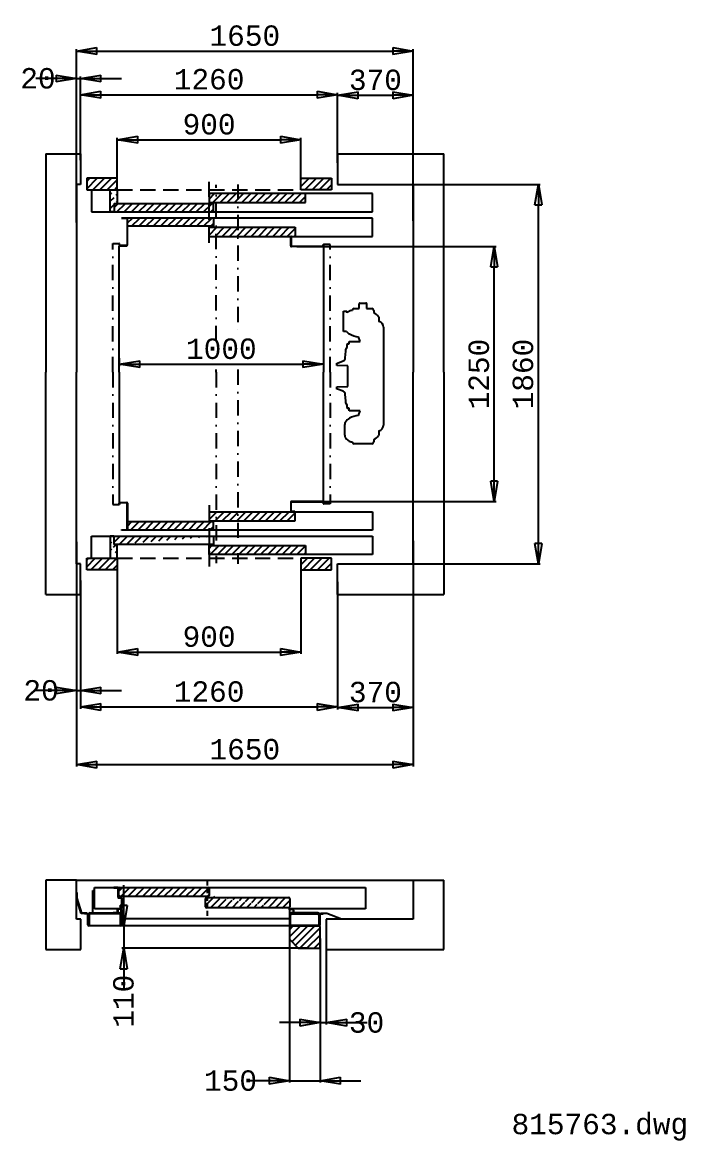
# Model space of a CAD drawing. Extents: x 66121 to 89453, y -8534 to 10021.
# Drawn here: x 86031 to 89281, y -8534 to -3052 of the extents above; entities that cross this region are included whole.
import ezdxf

# ---------------------------------------------------------------- set-up
doc = ezdxf.new("R2010")
doc.units = 0
doc.header["$LTSCALE"] = 50
doc.header["$MEASUREMENT"] = 0
doc.linetypes.add('DASHDOT', pattern=[1, 0.5, -0.25, 0, -0.25])
doc.linetypes.add('DASHED', pattern=[0.75, 0.5, -0.25])
doc.layers.get('0').update_dxf_attribs({"linetype": 'CONTINUOUS'})
doc.layers.get('Defpoints').update_dxf_attribs({"linetype": 'CONTINUOUS'})
for name, color, linetype in [('CONT_35', 250, 'CONTINUOUS'), ('CONT_70', 5, 'CONTINUOUS'), ('DASH_35', 30, 'DASHED'), ('DASHD_35', 40, 'DASHDOT'), ('DIM_MM', 7, 'CONTINUOUS'), ('HATCH_35', 6, 'CONTINUOUS'), ('TEXT_50', 7, 'CONTINUOUS')]:
    doc.layers.add(name, color=color, linetype=linetype)
doc.styles.get("Standard").update_dxf_attribs({"font": 'monotxt'})
doc.dimstyles.get("Standard").update_dxf_attribs({"dimscale": 50, "dimtxt": 2, "dimasz": 2, "dimexe": 0.18, "dimexo": 0, "dimgap": 0.5, "dimtad": 1, "dimdec": 0, "dimrnd": 1, "dimzin": 0, "dimdsep": 46, "dimtxsty": 'Standard', "dimblk": 'CLOSED', "dimcen": 0.09, "dimadec": 0, "dimazin": 0, "dimtfac": 1, "dimtdec": 0, "dimtmove": 2, "dimatfit": 0, "dimldrblk": 'CLOSED', "dimfxl": 1, "dimtolj": 1, "dimtzin": 0, "dimarcsym": 0})
pattern_1 = [(45, (78197.17, -58240.404), (-17.67767, 17.67767), [])]
pattern_2 = [(45, (78147.17, -58220.404), (-17.67767, 17.67767), [])]
pattern_3 = [(45, (78197.17, -58220.404), (-17.67767, 17.67767), [])]
pattern_4 = [(45, (78147.17, -58240.404), (-17.67767, 17.67767), [])]

# ---------------------------------------------------------------- blocks, each defined once
blk = doc.blocks.new('_Closed')
at = {"color": 0, "linetype": 'Continuous', "lineweight": -2}
for p, q in [((-1, 0.167), (0, 0)), ((-1, 0.167), (-1, -0.167)), ((0, 0), (-1, -0.167)), ((0, 0), (-1, 0))]:
    blk.add_line(p, q, dxfattribs=at)
blk = doc.blocks.new('*D109')
at = {"layer": 'Defpoints', "color": 0, "transparency": 16777216}
for p in [(87945.9, -3409.9), (87575.9, -3740.7), (87945.9, -3846.4)]:
    blk.add_point(p, dxfattribs=at)
at = {"layer": 'DIM_MM', "color": 0, "lineweight": -2, "transparency": 16777216}
for p, q in [((87575.9, -3740.7), (87575.9, -3400.9)), ((87675.9, -3409.9), (87845.9, -3409.9)), ((87945.9, -3846.4), (87945.9, -3400.9))]:
    blk.add_line(p, q, dxfattribs=at)
at = {"layer": 'DIM_MM', "color": 0, "lineweight": -2, "transparency": 16777216, "xscale": 100, "yscale": 100, "zscale": 100, "rotation": 180}
blk.add_blockref('_Closed', (87575.9, -3409.9), dxfattribs=at)
at = {"layer": 'DIM_MM', "color": 0, "lineweight": -2, "transparency": 16777216, "xscale": 100, "yscale": 100, "zscale": 100}
blk.add_blockref('_Closed', (87945.9, -3409.9), dxfattribs=at)
at = {"layer": 'DIM_MM', "color": 0, "transparency": 16777216, "insert": (87760.9, -3334.9), "char_height": 100, "attachment_point": 5}
blk.add_mtext('\\A1;370', dxfattribs=at)
blk = doc.blocks.new('*D110')
at = {"layer": 'Defpoints', "color": 0, "transparency": 16777216}
for p in [(87945.9, -5594.3), (87575.9, -5794.7), (87945.9, -6410.7)]:
    blk.add_point(p, dxfattribs=at)
at = {"layer": 'DIM_MM', "color": 0, "lineweight": -2, "transparency": 16777216}
for p, q in [((87945.9, -5594.3), (87945.9, -6419.7)), ((87575.9, -5794.7), (87575.9, -6419.7)), ((87675.9, -6410.7), (87845.9, -6410.7))]:
    blk.add_line(p, q, dxfattribs=at)
at = {"layer": 'DIM_MM', "color": 0, "lineweight": -2, "transparency": 16777216, "xscale": 100, "yscale": 100, "zscale": 100, "rotation": 180}
blk.add_blockref('_Closed', (87575.9, -6410.7), dxfattribs=at)
at = {"layer": 'DIM_MM', "color": 0, "lineweight": -2, "transparency": 16777216, "xscale": 100, "yscale": 100, "zscale": 100}
blk.add_blockref('_Closed', (87945.9, -6410.7), dxfattribs=at)
at = {"layer": 'DIM_MM', "color": 0, "transparency": 16777216, "insert": (87760.9, -6335.7), "char_height": 100, "attachment_point": 5}
blk.add_mtext('\\A1;370', dxfattribs=at)
blk = doc.blocks.new('*D111')
at = {"layer": 'Defpoints', "color": 0, "transparency": 16777216}
for p in [(87726.4, -3846.4), (88559.6, -3846.4), (87792.3, -5706.4)]:
    blk.add_point(p, dxfattribs=at)
at = {"layer": 'DIM_MM', "color": 0, "lineweight": -2, "transparency": 16777216}
for p, q in [((87726.4, -3846.4), (88568.6, -3846.4)), ((88559.6, -5606.4), (88559.6, -3946.4)), ((87792.3, -5706.4), (88568.6, -5706.4))]:
    blk.add_line(p, q, dxfattribs=at)
at = {"layer": 'DIM_MM', "color": 0, "lineweight": -2, "transparency": 16777216, "xscale": 100, "yscale": 100, "zscale": 100}
for p, rotation in [((88559.6, -3846.4), 90), ((88559.6, -5706.4), 270)]:
    blk.add_blockref('_Closed', p, dxfattribs=dict(at, rotation=rotation))
at = {"layer": 'DIM_MM', "color": 0, "transparency": 16777216, "insert": (88484.6, -4776.4), "char_height": 100, "attachment_point": 5, "rotation": 90}
blk.add_mtext('\\A1;1860', dxfattribs=at)
blk = doc.blocks.new('*D112')
at = {"layer": 'Defpoints', "color": 0, "transparency": 16777216}
for p in [(87375.6, -4151.4), (88343.2, -4151.4), (87396.1, -5401.4)]:
    blk.add_point(p, dxfattribs=at)
at = {"layer": 'DIM_MM', "color": 0, "lineweight": -2, "transparency": 16777216}
for p, q in [((87375.6, -4151.4), (88352.2, -4151.4)), ((88343.2, -5301.4), (88343.2, -4251.4)), ((87396.1, -5401.4), (88352.2, -5401.4))]:
    blk.add_line(p, q, dxfattribs=at)
at = {"layer": 'DIM_MM', "color": 0, "lineweight": -2, "transparency": 16777216, "xscale": 100, "yscale": 100, "zscale": 100}
for p, rotation in [((88343.2, -4151.4), 90), ((88343.2, -5401.4), 270)]:
    blk.add_blockref('_Closed', p, dxfattribs=dict(at, rotation=rotation))
at = {"layer": 'DIM_MM', "color": 0, "transparency": 16777216, "insert": (88268.2, -4776.4), "char_height": 100, "attachment_point": 5, "rotation": 90}
blk.add_mtext('\\A1;1250', dxfattribs=at)
blk = doc.blocks.new('*D113')
at = {"layer": 'Defpoints', "color": 0, "transparency": 16777216}
for p in [(86295.9, -5599), (87945.9, -5594.3), (87945.9, -6690.8)]:
    blk.add_point(p, dxfattribs=at)
at = {"layer": 'DIM_MM', "color": 0, "lineweight": -2, "transparency": 16777216}
for p, q in [((86295.9, -5599), (86295.9, -6699.8)), ((87945.9, -5594.3), (87945.9, -6699.8)), ((86395.9, -6690.8), (87845.9, -6690.8))]:
    blk.add_line(p, q, dxfattribs=at)
at = {"layer": 'DIM_MM', "color": 0, "lineweight": -2, "transparency": 16777216, "xscale": 100, "yscale": 100, "zscale": 100, "rotation": 180}
blk.add_blockref('_Closed', (86295.9, -6690.8), dxfattribs=at)
at = {"layer": 'DIM_MM', "color": 0, "lineweight": -2, "transparency": 16777216, "xscale": 100, "yscale": 100, "zscale": 100}
blk.add_blockref('_Closed', (87945.9, -6690.8), dxfattribs=at)
at = {"layer": 'DIM_MM', "color": 0, "transparency": 16777216, "insert": (87120.9, -6615.8), "char_height": 100, "attachment_point": 5}
blk.add_mtext('\\A1;1650', dxfattribs=at)
blk = doc.blocks.new('*D114')
at = {"layer": 'Defpoints', "color": 0, "transparency": 16777216}
for p in [(87945.9, -3193), (86295.9, -4033.5), (87945.9, -4024.9)]:
    blk.add_point(p, dxfattribs=at)
at = {"layer": 'DIM_MM', "color": 0, "lineweight": -2, "transparency": 16777216}
for p, q in [((86295.9, -4033.5), (86295.9, -3184)), ((86395.9, -3193), (87845.9, -3193)), ((87945.9, -4024.9), (87945.9, -3184))]:
    blk.add_line(p, q, dxfattribs=at)
at = {"layer": 'DIM_MM', "color": 0, "lineweight": -2, "transparency": 16777216, "xscale": 100, "yscale": 100, "zscale": 100, "rotation": 180}
blk.add_blockref('_Closed', (86295.9, -3193), dxfattribs=at)
at = {"layer": 'DIM_MM', "color": 0, "lineweight": -2, "transparency": 16777216, "xscale": 100, "yscale": 100, "zscale": 100}
blk.add_blockref('_Closed', (87945.9, -3193), dxfattribs=at)
at = {"layer": 'DIM_MM', "color": 0, "transparency": 16777216, "insert": (87120.9, -3118), "char_height": 100, "attachment_point": 5}
blk.add_mtext('\\A1;1650', dxfattribs=at)
blk = doc.blocks.new('*D193')
at = {"layer": 'Defpoints', "color": 0, "transparency": 16777216}
for p in [(87339.9, -7521.9), (87490.1, -7543.2), (87490.1, -8240.1)]:
    blk.add_point(p, dxfattribs=at)
at = {"layer": 'DIM_MM', "color": 0, "lineweight": -2, "transparency": 16777216}
for p, q in [((87339.9, -7521.9), (87339.9, -8249.1)), ((87490.1, -7543.2), (87490.1, -8249.1)), ((87239.9, -8240.1), (87139.9, -8240.1)), ((87339.9, -8240.1), (87490.1, -8240.1)), ((87590.1, -8240.1), (87690.1, -8240.1))]:
    blk.add_line(p, q, dxfattribs=at)
at = {"layer": 'DIM_MM', "color": 0, "lineweight": -2, "transparency": 16777216, "xscale": 100, "yscale": 100, "zscale": 100}
blk.add_blockref('_Closed', (87339.9, -8240.1), dxfattribs=at)
at = {"layer": 'DIM_MM', "color": 0, "lineweight": -2, "transparency": 16777216, "xscale": 100, "yscale": 100, "zscale": 100, "rotation": 180}
blk.add_blockref('_Closed', (87490.1, -8240.1), dxfattribs=at)
at = {"layer": 'DIM_MM', "color": 0, "transparency": 16777216, "insert": (87050.8, -8240.1), "char_height": 100, "attachment_point": 5}
blk.add_mtext('\\A1;150', dxfattribs=at)
blk = doc.blocks.new('*D115')
at = {"layer": 'Defpoints', "color": 0, "transparency": 16777216}
for p in [(87490.1, -7571.6), (87520.3, -7566), (87520.3, -7955.3)]:
    blk.add_point(p, dxfattribs=at)
at = {"layer": 'DIM_MM', "color": 0, "lineweight": -2, "transparency": 16777216}
for p, q in [((87490.1, -7571.6), (87490.1, -7964.3)), ((87520.3, -7566), (87520.3, -7964.3)), ((87390.1, -7955.3), (87290.1, -7955.3)), ((87490.1, -7955.3), (87520.3, -7955.3)), ((87620.3, -7955.3), (87720.3, -7955.3))]:
    blk.add_line(p, q, dxfattribs=at)
at = {"layer": 'DIM_MM', "color": 0, "lineweight": -2, "transparency": 16777216, "xscale": 100, "yscale": 100, "zscale": 100}
blk.add_blockref('_Closed', (87490.1, -7955.3), dxfattribs=at)
at = {"layer": 'DIM_MM', "color": 0, "lineweight": -2, "transparency": 16777216, "xscale": 100, "yscale": 100, "zscale": 100, "rotation": 180}
blk.add_blockref('_Closed', (87520.3, -7955.3), dxfattribs=at)
at = {"layer": 'DIM_MM', "color": 0, "transparency": 16777216, "insert": (87717.5, -7955.3), "char_height": 100, "attachment_point": 5}
blk.add_mtext('\\A1;30', dxfattribs=at)
blk = doc.blocks.new('*D116')
at = {"layer": 'Defpoints', "color": 0, "transparency": 16777216}
for p in [(87378.7, -7481.1), (86527.3, -7590.9), (87422.7, -7590.9)]:
    blk.add_point(p, dxfattribs=at)
at = {"layer": 'DIM_MM', "color": 0, "lineweight": -2, "transparency": 16777216}
for p, q in [((86527.3, -7381.1), (86527.3, -7281.1)), ((87378.7, -7481.1), (86518.3, -7481.1)), ((86527.3, -7481.1), (86527.3, -7590.9)), ((87422.7, -7590.9), (86518.3, -7590.9)), ((86527.3, -7690.9), (86527.3, -7790.9))]:
    blk.add_line(p, q, dxfattribs=at)
at = {"layer": 'DIM_MM', "color": 0, "lineweight": -2, "transparency": 16777216, "xscale": 100, "yscale": 100, "zscale": 100}
for p, rotation in [((86527.3, -7481.1), 270), ((86527.3, -7590.9), 90)]:
    blk.add_blockref('_Closed', p, dxfattribs=dict(at, rotation=rotation))
at = {"layer": 'DIM_MM', "color": 0, "transparency": 16777216, "insert": (86526.5, -7850.4), "char_height": 100, "attachment_point": 5, "rotation": 90}
blk.add_mtext('\\A1;110', dxfattribs=at)
blk = doc.blocks.new('*D117')
at = {"layer": 'Defpoints', "color": 0, "transparency": 16777216}
for p in [(86315.9, -5788.2), (87575.9, -5814.1), (87575.9, -6408)]:
    blk.add_point(p, dxfattribs=at)
at = {"layer": 'DIM_MM', "color": 0, "lineweight": -2, "transparency": 16777216}
for p, q in [((86315.9, -5788.2), (86315.9, -6417)), ((87575.9, -5814.1), (87575.9, -6417)), ((86415.9, -6408), (87475.9, -6408))]:
    blk.add_line(p, q, dxfattribs=at)
at = {"layer": 'DIM_MM', "color": 0, "lineweight": -2, "transparency": 16777216, "xscale": 100, "yscale": 100, "zscale": 100, "rotation": 180}
blk.add_blockref('_Closed', (86315.9, -6408), dxfattribs=at)
at = {"layer": 'DIM_MM', "color": 0, "lineweight": -2, "transparency": 16777216, "xscale": 100, "yscale": 100, "zscale": 100}
blk.add_blockref('_Closed', (87575.9, -6408), dxfattribs=at)
at = {"layer": 'DIM_MM', "color": 0, "transparency": 16777216, "insert": (86945.9, -6333), "char_height": 100, "attachment_point": 5}
blk.add_mtext('\\A1;1260', dxfattribs=at)
blk = doc.blocks.new('*D118')
at = {"layer": 'Defpoints', "color": 0, "transparency": 16777216}
for p in [(86495.9, -5729.1), (87395.9, -5716.7), (87395.9, -6138.9)]:
    blk.add_point(p, dxfattribs=at)
at = {"layer": 'DIM_MM', "color": 0, "lineweight": -2, "transparency": 16777216}
for p, q in [((86495.9, -5729.1), (86495.9, -6147.9)), ((87395.9, -5716.7), (87395.9, -6147.9)), ((86595.9, -6138.9), (87295.9, -6138.9))]:
    blk.add_line(p, q, dxfattribs=at)
at = {"layer": 'DIM_MM', "color": 0, "lineweight": -2, "transparency": 16777216, "xscale": 100, "yscale": 100, "zscale": 100, "rotation": 180}
blk.add_blockref('_Closed', (86495.9, -6138.9), dxfattribs=at)
at = {"layer": 'DIM_MM', "color": 0, "lineweight": -2, "transparency": 16777216, "xscale": 100, "yscale": 100, "zscale": 100}
blk.add_blockref('_Closed', (87395.9, -6138.9), dxfattribs=at)
at = {"layer": 'DIM_MM', "color": 0, "transparency": 16777216, "insert": (86945.9, -6063.9), "char_height": 100, "attachment_point": 5}
blk.add_mtext('\\A1;900', dxfattribs=at)
blk = doc.blocks.new('*D119')
at = {"layer": 'Defpoints', "color": 0, "transparency": 16777216}
for p in [(86505.9, -4698.5), (87505.9, -4687.5), (87505.9, -4727.9)]:
    blk.add_point(p, dxfattribs=at)
at = {"layer": 'DIM_MM', "color": 0, "lineweight": -2, "transparency": 16777216}
for p, q in [((86505.9, -4698.5), (86505.9, -4736.9)), ((87505.9, -4687.5), (87505.9, -4736.9)), ((86605.9, -4727.9), (87405.9, -4727.9))]:
    blk.add_line(p, q, dxfattribs=at)
at = {"layer": 'DIM_MM', "color": 0, "lineweight": -2, "transparency": 16777216, "xscale": 100, "yscale": 100, "zscale": 100, "rotation": 180}
blk.add_blockref('_Closed', (86505.9, -4727.9), dxfattribs=at)
at = {"layer": 'DIM_MM', "color": 0, "lineweight": -2, "transparency": 16777216, "xscale": 100, "yscale": 100, "zscale": 100}
blk.add_blockref('_Closed', (87505.9, -4727.9), dxfattribs=at)
at = {"layer": 'DIM_MM', "color": 0, "transparency": 16777216, "insert": (87005.9, -4652.9), "char_height": 100, "attachment_point": 5}
blk.add_mtext('\\A1;1000', dxfattribs=at)
blk = doc.blocks.new('*D120')
at = {"layer": 'Defpoints', "color": 0, "transparency": 16777216}
for p in [(87575.9, -3406.8), (86315.9, -3727.7), (87575.9, -3739.5)]:
    blk.add_point(p, dxfattribs=at)
at = {"layer": 'DIM_MM', "color": 0, "lineweight": -2, "transparency": 16777216}
for p, q in [((86315.9, -3727.7), (86315.9, -3397.8)), ((87575.9, -3739.5), (87575.9, -3397.8)), ((86415.9, -3406.8), (87475.9, -3406.8))]:
    blk.add_line(p, q, dxfattribs=at)
at = {"layer": 'DIM_MM', "color": 0, "lineweight": -2, "transparency": 16777216, "xscale": 100, "yscale": 100, "zscale": 100, "rotation": 180}
blk.add_blockref('_Closed', (86315.9, -3406.8), dxfattribs=at)
at = {"layer": 'DIM_MM', "color": 0, "lineweight": -2, "transparency": 16777216, "xscale": 100, "yscale": 100, "zscale": 100}
blk.add_blockref('_Closed', (87575.9, -3406.8), dxfattribs=at)
at = {"layer": 'DIM_MM', "color": 0, "transparency": 16777216, "insert": (86945.9, -3331.8), "char_height": 100, "attachment_point": 5}
blk.add_mtext('\\A1;1260', dxfattribs=at)
blk = doc.blocks.new('*D121')
at = {"layer": 'Defpoints', "color": 0, "transparency": 16777216}
for p in [(87395.9, -3627.5), (86495.9, -3843.9), (87395.9, -3846.9)]:
    blk.add_point(p, dxfattribs=at)
at = {"layer": 'DIM_MM', "color": 0, "lineweight": -2, "transparency": 16777216}
for p, q in [((86495.9, -3843.9), (86495.9, -3618.5)), ((86595.9, -3627.5), (87295.9, -3627.5)), ((87395.9, -3846.9), (87395.9, -3618.5))]:
    blk.add_line(p, q, dxfattribs=at)
at = {"layer": 'DIM_MM', "color": 0, "lineweight": -2, "transparency": 16777216, "xscale": 100, "yscale": 100, "zscale": 100, "rotation": 180}
blk.add_blockref('_Closed', (86495.9, -3627.5), dxfattribs=at)
at = {"layer": 'DIM_MM', "color": 0, "lineweight": -2, "transparency": 16777216, "xscale": 100, "yscale": 100, "zscale": 100}
blk.add_blockref('_Closed', (87395.9, -3627.5), dxfattribs=at)
at = {"layer": 'DIM_MM', "color": 0, "transparency": 16777216, "insert": (86945.9, -3552.5), "char_height": 100, "attachment_point": 5}
blk.add_mtext('\\A1;900', dxfattribs=at)
blk = doc.blocks.new('*D122')
at = {"layer": 'Defpoints', "color": 0, "transparency": 16777216}
for p in [(86295.9, -5706.4), (86315.9, -5856.4), (86315.9, -6327.3)]:
    blk.add_point(p, dxfattribs=at)
at = {"layer": 'DIM_MM', "color": 0, "lineweight": -2, "transparency": 16777216}
for p, q in [((86295.9, -5706.4), (86295.9, -6336.3)), ((86315.9, -5856.4), (86315.9, -6336.3)), ((86195.9, -6327.3), (86095.9, -6327.3)), ((86295.9, -6327.3), (86315.9, -6327.3)), ((86415.9, -6327.3), (86515.9, -6327.3))]:
    blk.add_line(p, q, dxfattribs=at)
at = {"layer": 'DIM_MM', "color": 0, "lineweight": -2, "transparency": 16777216, "xscale": 100, "yscale": 100, "zscale": 100}
blk.add_blockref('_Closed', (86295.9, -6327.3), dxfattribs=at)
at = {"layer": 'DIM_MM', "color": 0, "lineweight": -2, "transparency": 16777216, "xscale": 100, "yscale": 100, "zscale": 100, "rotation": 180}
blk.add_blockref('_Closed', (86315.9, -6327.3), dxfattribs=at)
at = {"layer": 'DIM_MM', "color": 0, "transparency": 16777216, "insert": (86122.1, -6327.3), "char_height": 100, "attachment_point": 5}
blk.add_mtext('\\A1;20', dxfattribs=at)
blk = doc.blocks.new('*D123')
at = {"layer": 'Defpoints', "color": 0, "transparency": 16777216}
for p in [(86315.9, -3327.2), (86315.9, -3696.4), (86295.9, -3846.4)]:
    blk.add_point(p, dxfattribs=at)
at = {"layer": 'DIM_MM', "color": 0, "lineweight": -2, "transparency": 16777216}
for p, q in [((86195.9, -3327.2), (86095.9, -3327.2)), ((86295.9, -3846.4), (86295.9, -3318.2)), ((86295.9, -3327.2), (86315.9, -3327.2)), ((86315.9, -3696.4), (86315.9, -3318.2)), ((86415.9, -3327.2), (86515.9, -3327.2))]:
    blk.add_line(p, q, dxfattribs=at)
at = {"layer": 'DIM_MM', "color": 0, "lineweight": -2, "transparency": 16777216, "xscale": 100, "yscale": 100, "zscale": 100}
blk.add_blockref('_Closed', (86295.9, -3327.2), dxfattribs=at)
at = {"layer": 'DIM_MM', "color": 0, "lineweight": -2, "transparency": 16777216, "xscale": 100, "yscale": 100, "zscale": 100, "rotation": 180}
blk.add_blockref('_Closed', (86315.9, -3327.2), dxfattribs=at)
at = {"layer": 'DIM_MM', "color": 0, "transparency": 16777216, "insert": (86107.1, -3327.2), "char_height": 100, "attachment_point": 5}
blk.add_mtext('\\A1;20', dxfattribs=at)

msp = doc.modelspace()

# ---------------------------------------------------------------- hatches: boundary and pattern name
at = {"layer": 'HATCH_35'}
h = msp.add_hatch(dxfattribs=at)
h.set_pattern_fill('ANSI31', color=256, scale=200, style=0)
h.set_pattern_definition(pattern_4)
h.paths.add_polyline_path([(86495.9, -3873.4), (86495.9, -3816.4), (86345.9, -3816.4), (86345.9, -3873.4), (86368.9, -3873.4)])
h = msp.add_hatch(dxfattribs=at)
h.set_pattern_fill('ANSI31', color=256, scale=200, style=0)
h.set_pattern_definition(pattern_1)
h.paths.add_polyline_path([(86980.9, -4101.4), (86980.9, -4057), (86945.9, -4057), (86945.9, -4101.4)])
h.paths.add_polyline_path([(87085.9, -4101.4), (87085.9, -4057), (86980.9, -4057), (86980.9, -4101.4)])
h.paths.add_polyline_path([(87085.9, -4057), (87085.9, -4101.4), (87367.9, -4101.4), (87367.9, -4057)])
h.paths.add_polyline_path([(86980.9, -3891.4), (86945.9, -3891.4), (86945.9, -3935.8), (86980.9, -3935.8)])
h.paths.add_polyline_path([(87085.9, -3891.4), (86980.9, -3891.4), (86980.9, -3935.8), (87085.9, -3935.8)])
h.paths.add_polyline_path([(87417.9, -3891.4), (87085.9, -3891.4), (87085.9, -3935.8), (87417.9, -3935.8)])
h.paths.add_polyline_path([(87545.9, -3816.4), (87395.9, -3816.4), (87395.9, -3873.4), (87545.9, -3873.4)])
h = msp.add_hatch(dxfattribs=at)
h.set_pattern_fill('ANSI31', color=256, scale=200, style=0)
h.set_pattern_definition(pattern_4)
edge = h.paths.add_edge_path()
edge.add_arc((86493.3, -3938.8), 2.6, 270, 360)
edge.add_arc((86482.5, -3943), 1.6, 90, 180)
edge.add_line((86480.9, -3943), (86480.9, -3981.4))
edge.add_arc((86478.3, -3978.8), 2.6, 270, 360)
edge.add_line((86478.3, -3981.4), (86460.9, -3981.4))
edge.add_line((86493.3, -3941.4), (86482.5, -3941.4))
edge.add_line((86495.9, -3873.4), (86495.9, -3938.8))
edge.add_line((86495.9, -3938.8), (86495.9, -3941.4))
edge.add_line((86460.9, -3981.4), (86460.9, -3873.4))
h = msp.add_hatch(dxfattribs=at)
h.set_pattern_fill('ANSI31', color=256, scale=200, style=0)
h.set_pattern_definition(pattern_1)
edge = h.paths.add_edge_path()
edge.add_line((86480.9, -3981.4), (86967.9, -3981.4))
edge.add_line((86967.9, -3981.4), (86967.9, -3941.4))
edge.add_line((86967.9, -3941.4), (86495.9, -3941.4))
edge.add_line((86480.9, -3943), (86480.9, -3981.4))
edge.add_arc((86493.3, -3938.8), 2.6, 270, 360)
h = msp.add_hatch(dxfattribs=at)
h.set_pattern_fill('ANSI31', color=256, scale=200, style=0)
h.set_pattern_definition(pattern_1)
h.paths.add_polyline_path([(86967.9, -4011.4), (86945.9, -4011.4), (86945.9, -4051.4), (86967.9, -4051.4)])
h.paths.add_polyline_path([(86945.9, -4011.4), (86545.9, -4011.4), (86545.9, -4051.4), (86945.9, -4051.4)])
h = msp.add_hatch(dxfattribs=at)
h.set_pattern_fill('ANSI31', color=256, scale=200, style=0)
h.set_pattern_definition(pattern_3)
h.paths.add_polyline_path([(86980.9, -5451.4), (86945.9, -5451.4), (86945.9, -5495.8), (86980.9, -5495.8)])
h.paths.add_polyline_path([(87085.9, -5495.8), (87085.9, -5451.4), (86980.9, -5451.4), (86980.9, -5495.8)])
h.paths.add_polyline_path([(87367.9, -5495.8), (87367.9, -5451.4), (87085.9, -5451.4), (87085.9, -5495.8)])
h.paths.add_polyline_path([(86945.9, -5661.4), (86980.9, -5661.4), (86980.9, -5617), (86945.9, -5617)])
h.paths.add_polyline_path([(87085.9, -5661.4), (87085.9, -5617), (86980.9, -5617), (86980.9, -5661.4)])
h.paths.add_polyline_path([(87417.9, -5661.4), (87417.9, -5617), (87085.9, -5617), (87085.9, -5661.4)])
h.paths.add_polyline_path([(87395.9, -5679.4), (87395.9, -5736.4), (87545.9, -5736.4), (87545.9, -5679.4)])
h = msp.add_hatch(dxfattribs=at)
h.set_pattern_fill('ANSI31', color=256, scale=200, style=0)
h.set_pattern_definition(pattern_2)
h.paths.add_polyline_path([(86495.9, -5679.4), (86460.9, -5679.4), (86368.9, -5679.4), (86345.9, -5679.4), (86345.9, -5736.4), (86495.9, -5736.4)])
h.paths.add_polyline_path([(86545.9, -5541.4), (86945.9, -5541.4), (86945.9, -5501.4), (86545.9, -5501.4)])
h.paths.add_polyline_path([(86967.9, -5541.4), (86967.9, -5501.4), (86945.9, -5501.4), (86945.9, -5541.4)])
h = msp.add_hatch(dxfattribs=at)
h.set_pattern_fill('ANSI31', color=256, scale=200, style=0)
h.set_pattern_definition(pattern_2)
edge = h.paths.add_edge_path()
edge.add_arc((86478.3, -5574), 2.6, 0, 90)
edge.add_line((86478.3, -5571.4), (86460.9, -5571.4))
edge.add_line((86495.9, -5679.4), (86495.9, -5614))
edge.add_line((86495.9, -5614), (86495.9, -5611.4))
edge.add_arc((86493.3, -5614), 2.6, 0, 90)
edge.add_arc((86482.5, -5609.8), 1.6, 180, 270)
edge.add_line((86493.3, -5611.4), (86482.5, -5611.4))
edge.add_line((86480.9, -5609.8), (86480.9, -5571.4))
edge.add_line((86460.9, -5571.4), (86460.9, -5679.4))
h = msp.add_hatch(dxfattribs=at)
h.set_pattern_fill('ANSI31', color=256, scale=200, style=0)
h.set_pattern_definition(pattern_3)
edge = h.paths.add_edge_path()
edge.add_line((86493.3, -5611.4), (86482.5, -5611.4))
edge.add_arc((86482.5, -5609.8), 1.6, 180, 270)
edge.add_line((86480.9, -5609.8), (86480.9, -5571.4))
edge.add_line((86480.9, -5571.4), (86967.9, -5571.4))
edge.add_line((86967.9, -5611.4), (86495.9, -5611.4))
edge.add_line((86967.9, -5571.4), (86967.9, -5611.4))
h = msp.add_hatch(dxfattribs=at)
h.set_pattern_fill('ANSI31', color=256, scale=200, style=0)
h.set_pattern_definition(pattern_3)
h.paths.add_polyline_path([(86936.1, -7337.1), (86936.1, -7292.8), (86508.6, -7292.8, 0.414214), (86503, -7298.3), (86503, -7331.6, 0.414214), (86508.6, -7337.1)])
h.paths.add_polyline_path([(86936.1, -7337.1), (86940.6, -7337.1, 0.414214), (86946.1, -7331.6), (86946.1, -7298.3, 0.414214), (86940.6, -7292.8), (86936.1, -7292.8)])
h = msp.add_hatch(dxfattribs=at)
h.set_pattern_fill('ANSI31', color=256, scale=200, style=0)
h.set_pattern_definition(pattern_3)
edge = h.paths.add_edge_path()
edge.add_arc((87335.5, -7348.2), 5.54, 0, 90)
edge.add_line((87335.5, -7342.6), (86934.5, -7342.6))
edge.add_arc((86934.5, -7348.2), 5.54, 90, 180)
edge.add_line((86928.9, -7348.2), (86928.9, -7387))
edge.add_arc((86934.5, -7387), 5.54, 180, 270)
edge.add_line((86934.5, -7392.5), (87335.5, -7392.5))
edge.add_arc((87335.5, -7387), 5.54, 270, 360)
edge.add_line((87341.1, -7387), (87341.1, -7348.2))
edge = h.paths.add_edge_path()
edge.add_line((87338.3, -7398), (87329.4, -7398))
edge.add_line((87329.4, -7399.1), (87338.3, -7399.1))
edge.add_arc((86940.6, -7331.6), 5.54, 270, 360)
h = msp.add_hatch(dxfattribs=at)
h.set_pattern_fill('ANSI31', color=256, scale=200, style=0)
h.set_pattern_definition(pattern_3)
edge = h.paths.add_edge_path()
edge.add_arc((87485.7, -7485.6), 4.43, 0, 90)
edge.add_line((87485.7, -7481.1), (87344.3, -7481.1))
edge.add_arc((87344.3, -7485.6), 4.43, 90, 180)
edge.add_line((87339.9, -7485.6), (87339.9, -7544.8))
edge.add_arc((87344.3, -7544.8), 4.43, 180, 225)
edge.add_line((87341.2, -7547.9), (87382.9, -7589.6))
edge.add_arc((87386.1, -7586.5), 4.43, 225, 270)
edge.add_line((87386.1, -7590.9), (87485.7, -7590.9))
edge.add_arc((87485.7, -7586.5), 4.43, 270, 360)
edge.add_line((87490.1, -7586.5), (87490.1, -7485.6))
h.paths.add_polyline_path([(86892.5, -8315.1), (87209.2, -8315.1), (87209.2, -8165.1), (86892.5, -8165.1)], flags=9)

# ---------------------------------------------------------------- linework, layer by layer
at = {"layer": 'CONT_35', "ltscale": 3}
for p, q in [((86495.9, -3816.4), (86345.9, -3816.4)), ((86345.9, -3816.4), (86345.9, -3873.4)), ((86495.9, -3873.4), (86495.9, -3816.4)), ((87395.9, -3816.4), (87545.9, -3816.4)), ((87395.9, -3873.4), (87395.9, -3816.4)), ((87545.9, -3816.4), (87545.9, -3873.4)), ((86368.9, -3873.4), (86368.9, -3981.4)), ((86460.9, -3981.4), (86460.9, -3873.4)), ((86945.9, -3891.4), (86945.9, -3935.8)), ((87545.9, -3873.4), (87395.9, -3873.4)), ((87417.9, -3935.8), (87417.9, -3891.4)), ((87745.9, -3981.4), (87745.9, -3891.4)), ((86480.9, -3943), (86480.9, -3981.4)), ((86493.3, -3941.4), (86482.5, -3941.4)), ((86967.9, -3941.4), (86495.9, -3941.4)), ((86945.9, -3935.8), (87417.9, -3935.8)), ((86967.9, -3981.4), (86967.9, -3941.4)), ((86478.3, -3981.4), (86460.9, -3981.4)), ((86542.9, -4011.4), (86515.9, -4011.4)), ((86515.9, -4011.4), (86515.9, -4012.9)), ((86515.9, -4012.9), (86542.8, -4012.9)), ((86544.4, -4014.5), (86544.4, -4144.3)), ((86545.9, -4046.4), (86545.9, -4017)), ((86967.9, -4051.4), (86545.9, -4051.4)), ((86967.9, -4011.4), (86967.9, -4051.4)), ((87745.9, -4101.4), (87745.9, -4011.4)), ((86945.9, -4057), (87367.9, -4057)), ((86945.9, -4101.4), (86945.9, -4057)), ((87345.9, -4148.3), (87345.9, -4104.5)), ((87347.4, -4104.5), (87347.4, -4148.3)), ((87349, -4101.4), (87365.9, -4101.4)), ((87365.9, -4102.9), (87349, -4102.9)), ((87365.9, -4101.4), (87365.9, -4102.9)), ((87367.9, -4057), (87367.9, -4101.4)), ((86505.9, -4136.4), (86505.9, -4144.4)), ((86507.4, -4136.4), (86505.9, -4136.4)), ((86505.9, -4766.4), (86505.9, -4147.4)), ((86507.4, -4144.3), (86507.4, -4136.4)), ((86508.9, -4147.4), (86542.8, -4147.4)), ((86542.8, -4145.9), (86509, -4145.9)), ((86545.9, -4144.3), (86545.9, -4116.5)), ((87349, -4149.9), (87502.8, -4149.9)), ((87502.9, -4151.4), (87349, -4151.4)), ((87504.4, -4140.4), (87505.9, -4140.4)), ((87504.4, -4148.3), (87504.4, -4140.4)), ((87505.9, -4140.4), (87505.9, -4148.4)), ((87505.9, -4151.4), (87505.9, -4766.4)), ((87681.6, -4454.5), (87681.6, -4431)), ((87684.6, -4428), (87714.4, -4428)), ((87717.4, -4431), (87717.4, -4454.5)), ((87603.9, -4468), (87621.4, -4468)), ((87603.9, -4567.5), (87603.9, -4468)), ((87621.4, -4468), (87621.4, -4475.8)), ((87627.5, -4470.5), (87627.6, -4470.5)), ((87648.1, -4464.1), (87648.2, -4464.1)), ((87656.4, -4454.5), (87681.6, -4454.5)), ((87717.4, -4454.5), (87744.1, -4454.5)), ((87744.1, -4454.5), (87744.1, -4454.5)), ((87752.5, -4464.1), (87752.5, -4475.1)), ((87776.4, -4495.8), (87778.3, -4496.3)), ((87778.3, -4496.3), (87778.3, -4518)), ((87799.9, -4546.4), (87799.9, -5026.1)), ((87618.6, -4567.5), (87603.9, -4567.5)), ((87685.6, -4616.3), (87678.6, -4593.3)), ((87615.9, -4663.3), (87615.9, -4654.3)), ((87622.4, -4646.4), (87622.4, -4631.7)), ((87625.4, -4628.7), (87632.4, -4628.7)), ((87632.4, -4616.3), (87685.6, -4616.3)), ((87632.4, -4628.7), (87632.4, -4616.3)), ((87575.3, -4722.2), (87603.3, -4711.8)), ((87613.3, -4697.5), (87615.9, -4663.3)), ((86505.9, -4766.4), (86505.9, -5405.4)), ((87505.9, -5401.4), (87505.9, -4766.4)), ((87572.4, -4722.3), (87575.3, -4722.2)), ((87572.4, -4734.3), (87572.4, -4722.3)), ((87625.9, -4735.8), (87572.4, -4734.3)), ((87625.9, -4836.7), (87625.9, -4735.8)), ((87572.4, -4838.3), (87625.9, -4836.7)), ((87572.4, -4850.3), (87572.4, -4838.3)), ((87575.3, -4850.4), (87572.4, -4850.3)), ((87603.3, -4860.7), (87575.3, -4850.4)), ((87615.9, -4909.3), (87613.3, -4875)), ((87615.9, -4918.3), (87615.9, -4909.3)), ((87622.4, -4940.8), (87622.4, -4926.1)), ((87632.4, -4943.8), (87625.4, -4943.8)), ((87632.4, -4956.2), (87632.4, -4943.8)), ((87685.6, -4956.2), (87632.4, -4956.2)), ((87678.6, -4979.3), (87685.6, -4956.2)), ((87610.9, -5075.5), (87610.9, -5023.3)), ((87752.5, -5097.5), (87752.5, -5108.5)), ((87778.3, -5076.3), (87776.4, -5076.8)), ((87778.3, -5054.5), (87778.3, -5076.3)), ((87744.1, -5118.1), (87656.4, -5118.1)), ((86505.9, -5416.4), (86505.9, -5408.4)), ((86507.4, -5416.4), (86505.9, -5416.4)), ((86507.4, -5408.5), (86507.4, -5416.4)), ((86508.9, -5405.4), (86542.8, -5405.4)), ((86542.8, -5406.9), (86509, -5406.9)), ((86544.4, -5538.3), (86544.4, -5408.5)), ((86545.9, -5408.5), (86545.9, -5436.3)), ((87345.9, -5404.5), (87345.9, -5448.3)), ((87347.4, -5448.3), (87347.4, -5404.5)), ((87502.9, -5401.4), (87349, -5401.4)), ((87349, -5402.9), (87502.8, -5402.9)), ((87504.4, -5404.5), (87504.4, -5412.4)), ((87504.4, -5412.4), (87505.9, -5412.4)), ((87505.9, -5412.4), (87505.9, -5404.4)), ((86945.9, -5451.4), (86945.9, -5495.8)), ((87365.9, -5449.9), (87349, -5449.9)), ((87349, -5451.4), (87365.9, -5451.4)), ((87365.9, -5451.4), (87365.9, -5449.9)), ((87367.9, -5495.8), (87367.9, -5451.4)), ((87745.9, -5451.4), (87745.9, -5541.4)), ((86967.9, -5501.4), (86545.9, -5501.4)), ((86545.9, -5506.4), (86545.9, -5535.8)), ((86945.9, -5495.8), (87367.9, -5495.8)), ((86967.9, -5541.4), (86967.9, -5501.4)), ((86368.9, -5679.4), (86368.9, -5571.4)), ((86460.9, -5571.4), (86460.9, -5679.4)), ((86478.3, -5571.4), (86460.9, -5571.4)), ((86480.9, -5609.8), (86480.9, -5571.4)), ((86515.9, -5539.9), (86542.8, -5539.9)), ((86515.9, -5541.4), (86515.9, -5539.9)), ((86542.9, -5541.4), (86515.9, -5541.4)), ((86967.9, -5571.4), (86967.9, -5611.4)), ((87745.9, -5571.4), (87745.9, -5661.4)), ((86493.3, -5611.4), (86482.5, -5611.4)), ((86967.9, -5611.4), (86495.9, -5611.4)), ((86945.9, -5617), (87417.9, -5617)), ((86945.9, -5661.4), (86945.9, -5617)), ((87417.9, -5617), (87417.9, -5661.4)), ((86345.9, -5736.4), (86345.9, -5679.4)), ((86495.9, -5679.4), (86495.9, -5736.4)), ((87545.9, -5679.4), (87395.9, -5679.4)), ((87395.9, -5679.4), (87395.9, -5736.4)), ((87545.9, -5736.4), (87545.9, -5679.4)), ((86495.9, -5736.4), (86345.9, -5736.4)), ((87395.9, -5736.4), (87545.9, -5736.4))]:
    msp.add_line(p, q, dxfattribs=at)
at = {"layer": 'CONT_35'}
for p, q in [((86295.9, -7257.7), (87945.9, -7257.7)), ((86295.9, -7345.3), (86295.9, -7317.6)), ((86295.9, -7317.6), (86297.5, -7317.6)), ((86297.5, -7317.6), (86297.5, -7345.4)), ((86376.7, -7307.2), (86384.5, -7307.2)), ((86376.7, -7418), (86376.7, -7307.2)), ((86384.5, -7292.8), (87711.7, -7292.8)), ((86384.5, -7398), (86384.5, -7292.8)), ((86497.9, -7292.8), (86478.7, -7292.8)), ((86478.7, -7292.8), (86478.7, -7293.9)), ((86478.7, -7293.9), (86497.9, -7293.9)), ((86499.7, -7295.7), (86499.7, -7340.9)), ((86500.8, -7340.9), (86500.8, -7295.7)), ((86514.6, -7342.6), (86502.6, -7342.6)), ((86502.6, -7343.8), (86514.6, -7343.8)), ((86503, -7331.6), (86503, -7298.3)), ((86508.6, -7292.8), (86940.6, -7292.8)), ((86940.6, -7337.1), (86508.6, -7337.1)), ((86934.5, -7342.6), (87335.5, -7342.6)), ((86946.1, -7298.3), (86946.1, -7331.6)), ((87711.7, -7292.8), (87711.7, -7398)), ((86318.9, -7420.2), (86295.9, -7345.3)), ((86297.5, -7345.4), (86320, -7418.5)), ((86497.2, -7398), (86384.5, -7398)), ((86514.6, -7396.9), (86499.7, -7396.9)), ((86499.7, -7398), (86514.6, -7398)), ((86499.7, -7398), (86514.6, -7398)), ((86503, -7398), (86511.9, -7398)), ((86511.9, -7399.1), (86503, -7399.1)), ((86516.3, -7345.5), (86516.3, -7395.2)), ((86517.4, -7395.2), (86517.4, -7345.5)), ((86928.9, -7387), (86928.9, -7348.2)), ((87335.5, -7392.5), (86934.5, -7392.5)), ((87341.1, -7348.2), (87341.1, -7387)), ((87711.7, -7398), (87345.4, -7398)), ((87354.3, -7398), (87345.4, -7398)), ((87345.4, -7399.1), (87354.3, -7399.1)), ((86346.1, -7420.2), (86318.9, -7420.2)), ((86346.1, -7418.5), (86320, -7418.5)), ((86335.7, -7420.2), (86346.8, -7420.2)), ((86335.7, -7421.3), (86335.7, -7420.2)), ((86346.8, -7421.3), (86335.7, -7421.3)), ((86346.1, -7418.5), (86346.1, -7420.2)), ((86351.2, -7475.6), (86351.2, -7425.7)), ((86352.4, -7425.7), (86352.4, -7475.6)), ((86353.5, -7474.5), (86353.5, -7426.8)), ((86357.9, -7426.8), (86357.9, -7474.5)), ((86362.3, -7418), (86507.5, -7418)), ((86507.5, -7422.4), (86362.3, -7422.4)), ((86476.4, -7416.9), (86493.1, -7416.9)), ((86476.4, -7418), (86476.4, -7416.9)), ((86493.1, -7418), (86476.4, -7418)), ((86493.1, -7418), (86476.4, -7418)), ((86496.4, -7400.3), (86496.4, -7412.4)), ((86496.4, -7412.4), (86497.5, -7412.4)), ((86497.5, -7412.4), (86497.5, -7400.3)), ((86497.5, -7412.4), (86497.5, -7403.6)), ((86498.6, -7403.6), (86498.6, -7412.4)), ((86511.9, -7474.5), (86511.9, -7426.8)), ((86516.3, -7475.6), (86516.3, -7403.6)), ((86516.3, -7426.8), (86516.3, -7474.5)), ((86517.4, -7403.6), (86517.4, -7475.6)), ((86517.4, -7445.1), (87339.9, -7445.1)), ((87339.9, -7403.6), (87339.9, -7475.6)), ((87341, -7475.6), (87341, -7403.6)), ((87341, -7426.8), (87341, -7474.5)), ((87345.4, -7474.5), (87345.4, -7426.8)), ((87479, -7418), (87349.9, -7418)), ((87349.9, -7422.4), (87479, -7422.4)), ((87358.7, -7403.6), (87358.7, -7412.4)), ((87359.8, -7412.4), (87359.8, -7403.6)), ((87380.9, -7416.9), (87364.3, -7416.9)), ((87364.3, -7418), (87380.9, -7418)), ((87380.9, -7418), (87380.9, -7416.9)), ((87483.4, -7426.8), (87483.4, -7474.5)), ((87487.9, -7474.5), (87487.9, -7426.8)), ((87489, -7425.7), (87489, -7475.6)), ((87490.1, -7475.6), (87490.1, -7425.7)), ((87494.5, -7418.5), (87522.2, -7418.5)), ((87494.5, -7420.2), (87494.5, -7418.5)), ((87522.2, -7420.2), (87494.5, -7420.2)), ((87505.6, -7420.2), (87494.5, -7420.2)), ((87494.5, -7421.3), (87505.6, -7421.3)), ((87505.6, -7421.3), (87505.6, -7420.2)), ((87522.2, -7418.5), (87595.5, -7446.2)), ((87595.5, -7447.9), (87522.2, -7420.2)), ((87595.5, -7446.2), (87623.2, -7446.2)), ((87623.2, -7447.9), (87595.5, -7447.9)), ((87623.2, -7447.9), (87623.2, -7446.2)), ((86357.9, -7474.5), (86353.5, -7474.5)), ((86356.8, -7480), (86511.9, -7480)), ((86511.9, -7481.1), (86356.8, -7481.1)), ((86516.3, -7474.5), (86511.9, -7474.5)), ((87339.9, -7485.6), (87339.9, -7544.8)), ((87341, -7474.5), (87345.4, -7474.5)), ((87344.3, -7481.1), (87485.7, -7481.1)), ((87484.5, -7480), (87345.4, -7480)), ((87345.4, -7481.1), (87485.7, -7481.1)), ((87483.4, -7474.5), (87487.9, -7474.5)), ((87490.1, -7586.5), (87490.1, -7485.6)), ((87341.2, -7547.9), (87382.9, -7589.6)), ((87386.1, -7590.9), (87485.7, -7590.9))]:
    msp.add_line(p, q, dxfattribs=at)
at = {"layer": 'CONT_35', "ltscale": 3}
for points in [[(86345.9, -3873.4), (86368.9, -3873.4), (86460.9, -3873.4), (86495.9, -3873.4)], [(86495.9, -3873.4), (86495.9, -3938.8), (86495.9, -3941.4)], [(87745.9, -3891.4), (87417.9, -3891.4), (86945.9, -3891.4)], [(86368.9, -3981.4), (86460.9, -3981.4), (86478.3, -3981.4), (86480.9, -3981.4)], [(86480.9, -3981.4), (86967.9, -3981.4)], [(86967.9, -3981.4), (86967.9, -3981.4), (87745.9, -3981.4)], [(87745.9, -4011.4), (86967.9, -4011.4), (86545.9, -4011.4)], [(86545.9, -4134.4), (86545.9, -4051.4), (86545.9, -4011.4)], [(86945.9, -4101.4), (87367.9, -4101.4), (87745.9, -4101.4)], [(86545.9, -5418.4), (86545.9, -5501.4), (86545.9, -5541.4)], [(86945.9, -5451.4), (87367.9, -5451.4), (87745.9, -5451.4)], [(86368.9, -5571.4), (86460.9, -5571.4), (86478.3, -5571.4), (86480.9, -5571.4)], [(86480.9, -5571.4), (86967.9, -5571.4)], [(87745.9, -5541.4), (86967.9, -5541.4), (86545.9, -5541.4)], [(86967.9, -5571.4), (86967.9, -5571.4), (87745.9, -5571.4)], [(86495.9, -5679.4), (86495.9, -5614), (86495.9, -5611.4)], [(86345.9, -5679.4), (86368.9, -5679.4), (86460.9, -5679.4), (86495.9, -5679.4)], [(87745.9, -5661.4), (87417.9, -5661.4), (86945.9, -5661.4)]]:
    msp.add_lwpolyline(points, dxfattribs=at)
for centre, radius, start, end in [((86482.5, -3943), 1.6, 90, 180), ((86493.3, -3938.8), 2.6, 270, 0), ((86478.3, -3978.8), 2.6, 270, 0), ((86542.8, -4014.5), 1.6, 0, 90), ((86542.9, -4014.4), 3, 0, 90), ((87349, -4104.5), 3.1, 90, 180), ((87349, -4104.5), 1.6, 90, 180), ((86508.9, -4144.4), 3, 180, 270), ((86509, -4144.3), 1.6, 180, 270), ((86542.8, -4144.3), 3.1, 270, 0), ((86542.8, -4144.3), 1.6, 270, 0), ((87349, -4148.3), 3.1, 180, 270), ((87349, -4148.3), 1.6, 180, 270), ((87502.8, -4148.3), 1.6, 270, 0), ((87502.9, -4148.4), 3, 270, 0), ((87684.6, -4431), 3, 90, 180), ((87714.4, -4431), 3, 0, 90), ((87660.4, -4514.7), 55.1, 126.6176, 135.0158), ((87651.1, -4509.8), 45.8, 93.7195, 120.9226), ((87657.9, -4464.1), 9.69, 98.41, 179.961), ((87742.8, -4464.1), 9.69, 0, 82.2138), ((87731.7, -4523.2), 52.5, 31.5725, 66.646), ((87770.4, -4546.4), 29.5, 0, 74.6154), ((87660.4, -4531.6), 55.1, 220.6842, 240.6322), ((87691.1, -4470.1), 123.8, 242.2251, 264.234), ((87623.9, -4654.3), 8, 100.8069, 180), ((87625.4, -4631.7), 3, 90, 180), ((87596.4, -4696.3), 17, 293.9822, 355.7487), ((87596.4, -4876.3), 17, 4.2513, 66.0178), ((87623.9, -4918.3), 8, 180, 259.1931), ((87625.4, -4940.8), 3, 180, 270), ((87691.1, -5102.4), 123.8, 95.766, 117.7749), ((87638.7, -5023.7), 27.7, 155.3135, 179.0898), ((87660.4, -5041), 55.1, 119.3678, 148.4367), ((87770.4, -5026.1), 29.5, 285.3846, 0), ((87638.7, -5075.1), 27.7, 180.9102, 204.6865), ((87660.4, -5057.8), 55.1, 211.5633, 233.3824), ((87731.7, -5049.3), 52.5, 293.354, 328.4275), ((87651.1, -5062.7), 45.8, 239.0774, 266.3482), ((87657.9, -5108.5), 9.69, 179.961, 261.59), ((87742.8, -5108.5), 9.69, 277.7862, 0), ((86508.9, -5408.4), 3, 90, 180), ((86509, -5408.5), 1.6, 90, 180), ((86542.8, -5408.5), 3.1, 0, 90), ((86542.8, -5408.5), 1.6, 0, 90), ((87349, -5404.5), 3.1, 90, 180), ((87349, -5404.5), 1.6, 90, 180), ((87502.8, -5404.5), 1.6, 0, 90), ((87502.9, -5404.4), 3, 0, 90), ((87349, -5448.3), 3.1, 180, 270), ((87349, -5448.3), 1.6, 180, 270), ((86478.3, -5574), 2.6, 0, 90), ((86542.8, -5538.3), 1.6, 270, 0), ((86542.9, -5538.4), 3, 270, 0), ((86482.5, -5609.8), 1.6, 180, 270), ((86493.3, -5614), 2.6, 0, 90)]:
    msp.add_arc(centre, radius, start, end, dxfattribs=at)
at = {"layer": 'CONT_35'}
for centre, radius, start, end in [((86497.9, -7295.7), 2.88, 0, 90), ((86497.9, -7295.7), 1.77, 0, 90), ((86502.6, -7340.9), 2.88, 180, 270), ((86502.6, -7340.9), 1.77, 180, 270), ((86508.6, -7298.3), 5.54, 90, 180), ((86508.6, -7331.6), 5.54, 180, 270), ((86514.6, -7345.5), 2.88, 0, 90), ((86514.6, -7345.5), 1.77, 0, 90), ((86934.5, -7348.2), 5.54, 90, 180), ((86940.6, -7298.3), 5.54, 0, 90), ((86940.6, -7331.6), 5.54, 270, 0), ((87335.5, -7348.2), 5.54, 0, 90), ((86499.7, -7400.3), 3.32, 138.1897, 180), ((86499.7, -7400.3), 3.32, 90, 138.1897), ((86503, -7403.6), 5.54, 90, 180), ((86499.7, -7400.3), 2.22, 90, 180), ((86503, -7403.6), 4.43, 90, 180), ((86511.9, -7403.6), 5.54, 0, 90), ((86511.9, -7403.6), 4.43, 0, 90), ((86514.6, -7395.2), 2.88, 270, 0), ((86514.6, -7395.2), 1.77, 270, 0), ((86934.5, -7387), 5.54, 180, 270), ((87335.5, -7387), 5.54, 270, 0), ((87345.4, -7403.6), 5.54, 90, 180), ((87345.4, -7403.6), 4.43, 90, 180), ((87354.3, -7403.6), 5.54, 0, 90), ((87354.3, -7403.6), 4.43, 0, 90), ((86346.8, -7425.7), 5.54, 0, 90), ((86346.8, -7425.7), 4.43, 0, 90), ((86362.3, -7426.8), 8.86, 90, 180), ((86362.3, -7426.8), 4.43, 90, 180), ((86493.1, -7412.4), 4.43, 270, 0), ((86493.1, -7412.4), 5.54, 270, 0), ((86507.5, -7426.8), 8.86, 0, 90), ((86507.5, -7426.8), 4.43, 0, 90), ((87349.9, -7426.8), 8.86, 90, 180), ((87349.9, -7426.8), 4.43, 90, 180), ((87364.3, -7412.4), 5.54, 180, 270), ((87364.3, -7412.4), 4.43, 180, 270), ((87479, -7426.8), 8.86, 0, 90), ((87479, -7426.8), 4.43, 0, 90), ((87494.5, -7425.7), 5.54, 90, 180), ((87494.5, -7425.7), 4.43, 90, 180), ((86356.8, -7475.6), 5.54, 180, 270), ((86356.8, -7475.6), 4.43, 180, 270), ((86511.9, -7475.6), 5.54, 270, 0), ((86511.9, -7475.6), 4.43, 270, 0), ((87345.4, -7475.6), 5.54, 180, 270), ((87344.3, -7485.6), 4.43, 90, 180), ((87345.4, -7475.6), 4.43, 180, 270), ((87484.5, -7475.6), 5.54, 270, 0), ((87484.5, -7475.6), 4.43, 270, 0), ((87485.7, -7485.6), 4.43, 0, 90), ((87344.3, -7544.8), 4.43, 180, 225), ((87386.1, -7586.5), 4.43, 225, 270), ((87485.7, -7586.5), 4.43, 270, 0)]:
    msp.add_arc(centre, radius, start, end, dxfattribs=at)
at = {"layer": 'CONT_70', "ltscale": 3}
for p, q in [((86145.9, -3696.4), (86145.9, -4766.4)), ((86145.9, -3696.4), (86315.9, -3696.4)), ((86315.9, -3696.4), (86315.9, -3846.4)), ((87575.9, -3696.4), (88095.9, -3696.4)), ((87575.9, -3696.4), (87575.9, -3846.4)), ((88095.9, -4766.4), (88095.9, -3696.4)), ((86295.9, -3846.4), (86295.9, -4766.4)), ((86315.9, -3846.4), (86295.9, -3846.4)), ((87575.9, -3846.4), (87945.9, -3846.4)), ((87945.9, -3846.4), (87945.9, -4766.4)), ((86145.9, -5856.4), (86145.9, -4766.4)), ((86295.9, -5706.4), (86295.9, -4766.4)), ((87945.9, -5706.4), (87945.9, -4766.4)), ((88095.9, -4766.4), (88095.9, -5856.4)), ((86315.9, -5706.4), (86295.9, -5706.4)), ((86315.9, -5856.4), (86315.9, -5706.4)), ((87575.9, -5706.4), (87945.9, -5706.4)), ((87575.9, -5856.4), (87575.9, -5706.4)), ((86145.9, -5856.4), (86315.9, -5856.4)), ((87575.9, -5856.4), (88095.9, -5856.4))]:
    msp.add_line(p, q, dxfattribs=at)
at = {"layer": 'CONT_70'}
for p, q in [((86295.9, -7257.7), (86145.9, -7257.7)), ((86145.9, -7257.7), (86145.9, -7597.5)), ((86295.9, -7447.9), (86295.9, -7257.7)), ((87945.9, -7257.7), (88095.9, -7257.7)), ((87945.9, -7257.7), (87945.9, -7447.9)), ((88095.9, -7597.5), (88095.9, -7257.7)), ((86318, -7447.9), (86295.9, -7447.9)), ((86318, -7597.5), (86318, -7447.9)), ((87945.9, -7447.9), (87520.3, -7447.9)), ((87520.3, -7447.9), (87520.3, -7597.5)), ((86145.9, -7597.5), (86318, -7597.5)), ((87520.3, -7597.5), (88095.9, -7597.5))]:
    msp.add_line(p, q, dxfattribs=at)
at = {"layer": 'DASH_35', "ltscale": 3}
for p, q in [((86945.9, -4133.3), (86945.9, -3816.4)), ((86495.9, -3873.4), (87395.9, -3873.4)), ((86945.9, -5419.5), (86945.9, -5736.4)), ((86495.9, -5679.4), (87395.9, -5679.4))]:
    msp.add_line(p, q, dxfattribs=at)
at = {"layer": 'DASH_35'}
msp.add_line((86936.1, -7257.7), (86936.1, -7445.1), dxfattribs=at)
at = {"layer": 'DASHD_35', "ltscale": 3}
for p, q in [((86980.9, -4614.5), (86980.9, -3848.9)), ((87085.9, -3846.4), (87085.9, -4587.2)), ((86473.4, -4766.4), (86473.4, -4136.4)), ((86473.4, -4136.4), (86505.9, -4136.4)), ((87538.4, -4140.4), (87505.9, -4140.4)), ((87538.4, -4766.4), (87538.4, -4140.4)), ((86473.4, -4766.4), (86473.4, -5416.4)), ((86980.9, -4766.4), (86980.9, -4754.2)), ((86980.9, -4766.4), (86980.9, -5703.9)), ((87085.9, -4754.2), (87085.9, -5706.4)), ((87538.4, -4766.4), (87538.4, -5412.4)), ((86473.4, -5416.4), (86505.9, -5416.4)), ((87538.4, -5412.4), (87505.9, -5412.4))]:
    msp.add_line(p, q, dxfattribs=at)

# ---------------------------------------------------------------- texts
at = {"layer": 'TEXT_50', "insert": (88428.2, -8402.4), "char_height": 100, "width": 2143.84, "attachment_point": 1}
msp.add_mtext('815763.dwg', dxfattribs=at)

# ---------------------------------------------------------------- dimensions: what is measured, and where the dimension line sits
at = {"layer": 'DIM_MM'}
for base, p1, p2, picture, middle in [((87945.9, -3193), (86295.9, -4033.5), (87945.9, -4024.9), '*D114', (87120.9, -3118)), ((87575.9, -3406.8), (86315.9, -3727.7), (87575.9, -3739.5), '*D120', (86945.9, -3331.8)), ((87945.9, -3409.9), (87575.9, -3740.7), (87945.9, -3846.4), '*D109', (87760.9, -3334.9)), ((87395.9, -3627.5), (86495.9, -3843.9), (87395.9, -3846.9), '*D121', (86945.9, -3552.5)), ((87505.9, -4727.9), (86505.9, -4698.5), (87505.9, -4687.5), '*D119', (87005.9, -4652.9)), ((87945.9, -6690.8), (86295.9, -5599), (87945.9, -5594.3), '*D113', (87120.9, -6615.8)), ((87945.9, -6410.7), (87575.9, -5794.7), (87945.9, -5594.3), '*D110', (87760.9, -6335.7)), ((87395.9, -6138.9), (86495.9, -5729.1), (87395.9, -5716.7), '*D118', (86945.9, -6063.9)), ((87575.9, -6408), (86315.9, -5788.2), (87575.9, -5814.1), '*D117', (86945.9, -6333))]:
    dim = msp.add_linear_dim(base=base, p1=p1, p2=p2, dimstyle='Standard', dxfattribs=at)
    dim.commit()
    dim.dimension.update_dxf_attribs({"geometry": picture, "text_midpoint": middle})
for base, p1, p2, picture, middle in [((86315.9, -3327.2), (86295.9, -3846.4), (86315.9, -3696.4), '*D123', (86107.1, -3327.2)), ((86315.9, -6327.3), (86295.9, -5706.4), (86315.9, -5856.4), '*D122', (86122.1, -6327.3)), ((87490.1, -8240.1), (87339.9, -7521.9), (87490.1, -7543.2), '*D193', (87050.8, -8240.1)), ((87520.3, -7955.3), (87490.1, -7571.6), (87520.3, -7566), '*D115', (87717.5, -7955.3))]:
    dim = msp.add_linear_dim(base=base, p1=p1, p2=p2, dimstyle='Standard', dxfattribs=at)
    dim.commit()
    dim.dimension.update_dxf_attribs({"geometry": picture, "text_midpoint": middle, "dimtype": 160})
for base, p1, p2, picture, middle in [((88559.6, -3846.4), (87792.3, -5706.4), (87726.4, -3846.4), '*D111', (88484.6, -4776.4)), ((88343.2, -4151.4), (87396.1, -5401.4), (87375.6, -4151.4), '*D112', (88268.2, -4776.4))]:
    dim = msp.add_linear_dim(base=base, p1=p1, p2=p2, angle=90, dimstyle='Standard', dxfattribs=at)
    dim.commit()
    dim.dimension.update_dxf_attribs({"geometry": picture, "text_midpoint": middle})
dim = msp.add_linear_dim(base=(86527.3, -7590.9), p1=(87378.7, -7481.1), p2=(87422.7, -7590.9), angle=90, dimstyle='Standard', dxfattribs=at)
dim.commit()
dim.dimension.update_dxf_attribs({"geometry": '*D116', "text_midpoint": (86526.5, -7850.4), "dimtype": 160})

doc.saveas('drawing.dxf')
